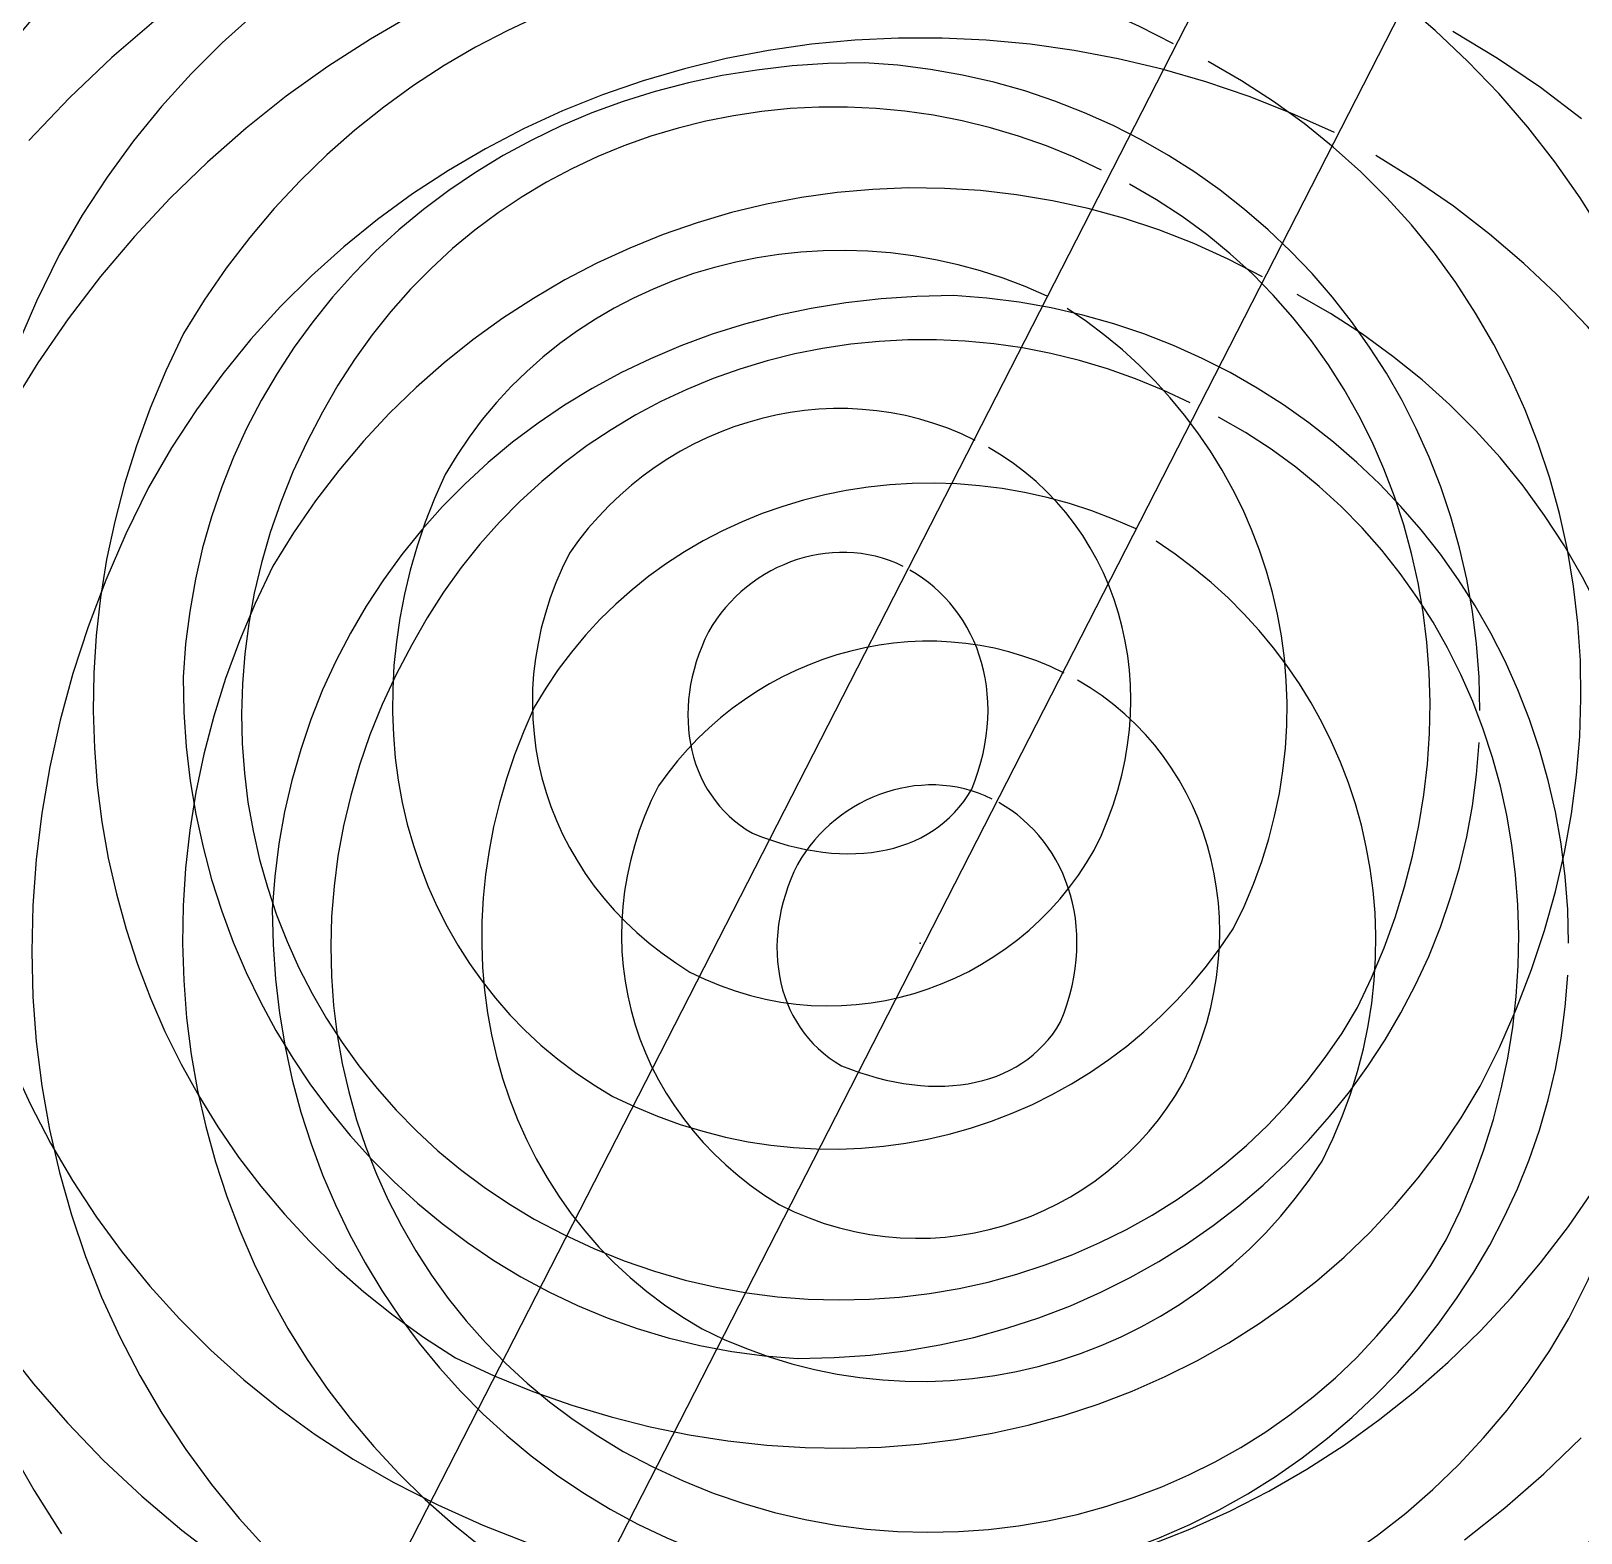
# Model space of a CAD drawing. Header units: metres. Extents: x 507606 to 508087, y 6966978 to 6967359.
# Drawn here: x 507834.0974 to 507834.1834, y 6967283.336 to 6967283.4194 of the extents above; entities that cross this region are included whole.
import ezdxf

# ---------------------------------------------------------------- set-up
doc = ezdxf.new("R2010")
doc.units = ezdxf.units.M
doc.layers.add('mga2020SGN_TRAF', color=252, linetype='Continuous')
doc.layers.add('SGN_TRAF', color=252, linetype='Continuous')

# ---------------------------------------------------------------- blocks, each defined once
blk = doc.blocks.new('BAC SG TSIGN')
for p, q in [((-6.6675, -13.0528), (6.7028, 13.088)), ((-0.9898, 1.8206), (-1.0759, 1.7709)), ((-1.496, 1.8091), (-1.5824, 1.7345)), ((-1.0759, 1.7709), (-1.1596, 1.7169)), ((-0.2124, 1.7605), (-0.2964, 1.7484)), ((-0.1277, 1.7686), (-0.2124, 1.7605)), ((-0.0423, 1.7727), (-0.1277, 1.7686)), ((0.0434, 1.7728), (-0.0423, 1.7727)), ((0.1295, 1.7688), (0.0434, 1.7728)), ((0.2158, 1.7608), (0.1295, 1.7688)), ((0.302, 1.7486), (0.2158, 1.7608)), ((1.131, 1.7329), (1.0434, 1.7858)), ((-1.5824, 1.7345), (-1.6654, 1.6556)), ((-0.3795, 1.7325), (-0.4615, 1.7126)), ((-0.2964, 1.7484), (-0.3795, 1.7325)), ((0.3882, 1.7323), (0.302, 1.7486)), ((0.474, 1.7118), (0.3882, 1.7323)), ((1.2151, 1.6758), (1.131, 1.7329)), ((-1.1596, 1.7169), (-1.2409, 1.6587)), ((-0.4615, 1.7126), (-0.5424, 1.6889)), ((0.5594, 1.6871), (0.474, 1.7118)), ((-0.5424, 1.6889), (-0.6219, 1.6614)), ((0.6442, 1.6582), (0.5594, 1.6871)), ((1.2956, 1.6147), (1.2151, 1.6758)), ((-1.6654, 1.6556), (-1.7449, 1.5723)), ((-1.2409, 1.6587), (-1.3196, 1.5963)), ((-0.6219, 1.6614), (-0.6999, 1.63)), ((0.7282, 1.625), (0.6442, 1.6582)), ((-0.6999, 1.63), (-0.7763, 1.5949)), ((0.8114, 1.5875), (0.7282, 1.625)), ((-1.3196, 1.5963), (-1.3955, 1.5297)), ((-0.7763, 1.5949), (-0.8509, 1.5561)), ((-0.8509, 1.5561), (-0.9235, 1.5136)), ((-1.3955, 1.5297), (-1.4684, 1.4591)), ((0.9701, 1.4946), (0.8924, 1.5427)), ((-0.9235, 1.5136), (-0.9941, 1.4674)), ((1.0444, 1.4433), (0.9701, 1.4946)), ((-1.4684, 1.4591), (-1.5382, 1.3844)), ((-0.9941, 1.4674), (-1.0624, 1.4176)), ((-0.232, 1.4605), (-0.3009, 1.4474)), ((-0.1625, 1.4702), (-0.232, 1.4605)), ((-0.0926, 1.4764), (-0.1625, 1.4702)), ((-0.0224, 1.4791), (-0.0926, 1.4764)), ((0.048, 1.4783), (-0.0224, 1.4791)), ((0.1185, 1.4739), (0.048, 1.4783)), ((0.189, 1.4659), (0.1185, 1.4739)), ((0.2592, 1.4542), (0.189, 1.4659)), ((-0.3691, 1.4309), (-0.4366, 1.411)), ((-0.3009, 1.4474), (-0.3691, 1.4309)), ((0.3292, 1.4388), (0.2592, 1.4542)), ((0.3987, 1.4197), (0.3292, 1.4388)), ((1.1152, 1.3888), (1.0444, 1.4433)), ((-1.0624, 1.4176), (-1.1283, 1.3642)), ((-0.4366, 1.411), (-0.5031, 1.3879)), ((0.4677, 1.3969), (0.3987, 1.4197)), ((0.5361, 1.3702), (0.4677, 1.3969)), ((-1.5382, 1.3844), (-1.6047, 1.3058)), ((-0.5031, 1.3879), (-0.5685, 1.3615)), ((0.6036, 1.3396), (0.5361, 1.3702)), ((1.1826, 1.3314), (1.1152, 1.3888)), ((-1.1283, 1.3642), (-1.1917, 1.3073)), ((-0.5685, 1.3615), (-0.6327, 1.3318)), ((0.6703, 1.3052), (0.6036, 1.3396)), ((-1.6047, 1.3058), (-1.6678, 1.2232)), ((-1.1917, 1.3073), (-1.2525, 1.2468)), ((-0.6327, 1.3318), (-0.6957, 1.299)), ((1.2465, 1.2711), (1.1826, 1.3314)), ((-0.6957, 1.299), (-0.7572, 1.263)), ((-1.2525, 1.2468), (-1.3104, 1.1828)), ((-0.7572, 1.263), (-0.8172, 1.2239)), ((-0.1455, 1.2542), (-0.2131, 1.2432)), ((-0.0764, 1.2621), (-0.1455, 1.2542)), ((-0.006, 1.2668), (-0.0764, 1.2621)), ((0.0657, 1.2683), (-0.006, 1.2668)), ((0.1305, 1.2635), (0.0657, 1.2683)), ((0.1944, 1.2554), (0.1305, 1.2635)), ((0.2571, 1.2443), (0.1944, 1.2554)), ((0.3188, 1.2302), (0.2571, 1.2443)), ((0.8037, 1.233), (0.7384, 1.2706)), ((1.3068, 1.2081), (1.2465, 1.2711)), ((-1.6678, 1.2232), (-1.7272, 1.1367)), ((-0.8172, 1.2239), (-0.8756, 1.1817)), ((-0.2793, 1.2293), (-0.344, 1.2123)), ((-0.2131, 1.2432), (-0.2793, 1.2293)), ((0.3792, 1.2132), (0.3188, 1.2302)), ((0.8663, 1.1925), (0.8037, 1.233)), ((-0.407, 1.1926), (-0.4684, 1.1701)), ((-0.344, 1.2123), (-0.407, 1.1926)), ((0.4383, 1.1934), (0.3792, 1.2132)), ((0.4961, 1.1707), (0.4383, 1.1934)), ((0.9261, 1.1493), (0.8663, 1.1925)), ((1.3636, 1.1425), (1.3068, 1.2081)), ((-1.3104, 1.1828), (-1.3653, 1.1153)), ((-0.8756, 1.1817), (-0.9321, 1.1365)), ((-0.4684, 1.1701), (-0.528, 1.1448)), ((-0.2454, 1.154), (-0.2995, 1.1405)), ((-0.1908, 1.1648), (-0.2454, 1.154)), ((-0.1356, 1.173), (-0.1908, 1.1648)), ((-0.08, 1.1786), (-0.1356, 1.173)), ((-0.0241, 1.1814), (-0.08, 1.1786)), ((0.032, 1.1816), (-0.0241, 1.1814)), ((0.0882, 1.179), (0.032, 1.1816)), ((0.1444, 1.1737), (0.0882, 1.179)), ((0.2005, 1.1657), (0.1444, 1.1737)), ((0.2564, 1.1548), (0.2005, 1.1657)), ((0.312, 1.1412), (0.2564, 1.1548)), ((0.5524, 1.1454), (0.4961, 1.1707)), ((-1.7272, 1.1367), (-1.7828, 1.0465)), ((-0.9321, 1.1365), (-0.9867, 1.0883)), ((-0.528, 1.1448), (-0.5858, 1.117)), ((-0.3528, 1.1244), (-0.4053, 1.1058)), ((-0.2995, 1.1405), (-0.3528, 1.1244)), ((0.3672, 1.1247), (0.312, 1.1412)), ((0.4218, 1.1055), (0.3672, 1.1247)), ((0.6072, 1.1175), (0.5524, 1.1454)), ((0.983, 1.1034), (0.9261, 1.1493)), ((1.4167, 1.0744), (1.3636, 1.1425)), ((-1.3653, 1.1153), (-1.4171, 1.0444)), ((-0.5858, 1.117), (-0.6418, 1.0866)), ((-0.4053, 1.1058), (-0.4568, 1.0846)), ((0.4759, 1.0833), (0.4218, 1.1055)), ((0.6604, 1.0871), (0.6072, 1.1175)), ((1.037, 1.055), (0.983, 1.1034)), ((-0.9867, 1.0883), (-1.0393, 1.0372)), ((-0.6418, 1.0866), (-0.6959, 1.0538)), ((-0.4568, 1.0846), (-0.5073, 1.0608)), ((0.5292, 1.0583), (0.4759, 1.0833)), ((0.7119, 1.0542), (0.6604, 1.0871)), ((1.4661, 1.0041), (1.4167, 1.0744)), ((-1.4171, 1.0444), (-1.4656, 0.9701)), ((-1.0393, 1.0372), (-1.0898, 0.9831)), ((-0.6959, 1.0538), (-0.7479, 1.0185)), ((-0.5567, 1.0345), (-0.6049, 1.0057)), ((-0.5073, 1.0608), (-0.5567, 1.0345)), ((0.7616, 1.0189), (0.7119, 1.0542)), ((1.088, 1.0041), (1.037, 1.055)), ((-0.7479, 1.0185), (-0.7979, 0.981)), ((-0.6049, 1.0057), (-0.6517, 0.9745)), ((0.637, 1.0002), (0.5842, 1.0305)), ((0.8096, 0.9813), (0.7616, 1.0189)), ((1.1361, 0.9509), (1.088, 1.0041)), ((1.5118, 0.9316), (1.4661, 1.0041)), ((-1.0898, 0.9831), (-1.1379, 0.9261)), ((-0.7979, 0.981), (-0.8457, 0.9413)), ((-0.6517, 0.9745), (-0.697, 0.9407)), ((0.6875, 0.9673), (0.637, 1.0002)), ((0.8556, 0.9415), (0.8096, 0.9813)), ((-1.4656, 0.9701), (-1.5107, 0.8924)), ((-0.8457, 0.9413), (-0.8914, 0.8993)), ((-0.697, 0.9407), (-0.7408, 0.9045)), ((0.7356, 0.9321), (0.6875, 0.9673)), ((0.8996, 0.8995), (0.8556, 0.9415)), ((1.181, 0.8954), (1.1361, 0.9509)), ((-1.1379, 0.9261), (-1.1837, 0.8663)), ((0.7814, 0.8946), (0.7356, 0.9321)), ((-1.5107, 0.8924), (-1.5551, 0.8018)), ((-0.8914, 0.8993), (-0.9348, 0.8554)), ((-0.7408, 0.9045), (-0.783, 0.8659)), ((-0.1445, 0.8867), (-0.1866, 0.8782)), ((-0.1019, 0.8932), (-0.1445, 0.8867)), ((-0.0589, 0.8978), (-0.1019, 0.8932)), ((-0.0154, 0.9004), (-0.0589, 0.8978)), ((0.0283, 0.901), (-0.0154, 0.9004)), ((0.0722, 0.8995), (0.0283, 0.901)), ((0.1163, 0.896), (0.0722, 0.8995)), ((0.1605, 0.8904), (0.1163, 0.896)), ((0.2047, 0.8827), (0.1605, 0.8904)), ((0.2488, 0.8728), (0.2047, 0.8827)), ((0.8247, 0.855), (0.7814, 0.8946)), ((0.9415, 0.8555), (0.8996, 0.8995)), ((1.2229, 0.8379), (1.181, 0.8954)), ((-1.1837, 0.8663), (-1.2269, 0.8037)), ((-0.9348, 0.8554), (-0.9758, 0.8094)), ((-0.783, 0.8659), (-0.8234, 0.8249)), ((-0.269, 0.8555), (-0.3091, 0.8413)), ((-0.2281, 0.8677), (-0.269, 0.8555)), ((-0.1866, 0.8782), (-0.2281, 0.8677)), ((0.2928, 0.8608), (0.2488, 0.8728)), ((0.3366, 0.8465), (0.2928, 0.8608)), ((0.8656, 0.8134), (0.8247, 0.855)), ((0.9813, 0.8095), (0.9415, 0.8555)), ((-0.8234, 0.8249), (-0.8619, 0.7814)), ((-0.3485, 0.8253), (-0.387, 0.8075)), ((-0.3091, 0.8413), (-0.3485, 0.8253)), ((0.3801, 0.8301), (0.3366, 0.8465)), ((0.4233, 0.8114), (0.3801, 0.8301)), ((1.2617, 0.7784), (1.2229, 0.8379)), ((-1.5551, 0.8018), (-1.5946, 0.7109)), ((-1.2269, 0.8037), (-1.2675, 0.7383)), ((-0.9758, 0.8094), (-1.0145, 0.7615)), ((-0.387, 0.8075), (-0.4245, 0.7879)), ((0.9041, 0.7698), (0.8656, 0.8134)), ((1.0189, 0.7616), (0.9813, 0.8095)), ((-1.0145, 0.7615), (-1.0507, 0.7118)), ((-0.8619, 0.7814), (-0.8985, 0.7356)), ((-0.461, 0.7666), (-0.4965, 0.7435)), ((-0.4245, 0.7879), (-0.461, 0.7666)), ((0.4998, 0.7618), (0.4623, 0.7874)), ((0.5357, 0.7347), (0.4998, 0.7618)), ((0.9401, 0.7243), (0.9041, 0.7698)), ((1.0542, 0.7119), (1.0189, 0.7616)), ((1.2973, 0.717), (1.2617, 0.7784)), ((-1.2675, 0.7383), (-1.3021, 0.6655)), ((-0.8985, 0.7356), (-0.933, 0.6875)), ((-0.4965, 0.7435), (-0.5308, 0.7187)), ((0.5702, 0.7062), (0.5357, 0.7347)), ((-1.5946, 0.7109), (-1.6291, 0.6196)), ((-1.0507, 0.7118), (-1.0844, 0.6603)), ((-0.5308, 0.7187), (-0.5639, 0.6923)), ((0.6031, 0.6763), (0.5702, 0.7062)), ((0.9736, 0.6771), (0.9401, 0.7243)), ((1.0871, 0.6604), (1.0542, 0.7119)), ((1.3296, 0.6539), (1.2973, 0.717)), ((-0.933, 0.6875), (-0.9653, 0.637)), ((-0.5639, 0.6923), (-0.5957, 0.6642)), ((0.6343, 0.645), (0.6031, 0.6763)), ((1.0046, 0.6284), (0.9736, 0.6771)), ((-1.3021, 0.6655), (-1.3329, 0.5921)), ((-1.0844, 0.6603), (-1.1155, 0.6071)), ((-0.5957, 0.6642), (-0.6261, 0.6345)), ((0.664, 0.6124), (0.6343, 0.645)), ((1.1176, 0.6072), (1.0871, 0.6604)), ((1.3587, 0.589), (1.3296, 0.6539)), ((-1.6291, 0.6196), (-1.6589, 0.5282)), ((-1.1155, 0.6071), (-1.144, 0.5523)), ((-0.9653, 0.637), (-0.9954, 0.5842)), ((-0.6261, 0.6345), (-0.6551, 0.6031)), ((0.692, 0.5787), (0.664, 0.6124)), ((1.0331, 0.5781), (1.0046, 0.6284)), ((1.1455, 0.5524), (1.1176, 0.6072)), ((-1.3329, 0.5921), (-1.3598, 0.5184)), ((-0.9954, 0.5842), (-1.026, 0.5259)), ((-0.6551, 0.6031), (-0.6826, 0.5702)), ((-0.108, 0.5784), (-0.1357, 0.5721)), ((-0.0801, 0.5836), (-0.108, 0.5784)), ((-0.052, 0.5874), (-0.0801, 0.5836)), ((-0.0238, 0.59), (-0.052, 0.5874)), ((0.0045, 0.5912), (-0.0238, 0.59)), ((0.0328, 0.5912), (0.0045, 0.5912)), ((0.0612, 0.5898), (0.0328, 0.5912)), ((0.0895, 0.587), (0.0612, 0.5898)), ((0.1177, 0.5829), (0.0895, 0.587)), ((0.1457, 0.5775), (0.1177, 0.5829)), ((0.1736, 0.5706), (0.1457, 0.5775)), ((0.7182, 0.5438), (0.692, 0.5787)), ((1.059, 0.5264), (1.0331, 0.5781)), ((1.3844, 0.5227), (1.3587, 0.589)), ((-1.144, 0.5523), (-1.1698, 0.496)), ((-0.6826, 0.5702), (-0.7085, 0.5357)), ((-0.1903, 0.5555), (-0.2171, 0.5454)), ((-0.1632, 0.5644), (-0.1903, 0.5555)), ((-0.1357, 0.5721), (-0.1632, 0.5644)), ((0.2012, 0.5624), (0.1736, 0.5706)), ((0.2285, 0.5527), (0.2012, 0.5624)), ((0.2556, 0.5416), (0.2285, 0.5527)), ((1.1708, 0.4961), (1.1455, 0.5524)), ((-1.6589, 0.5282), (-1.6839, 0.4368)), ((-1.3598, 0.5184), (-1.3829, 0.4443)), ((-1.026, 0.5259), (-1.0532, 0.4672)), ((-0.7085, 0.5357), (-0.7328, 0.4997)), ((-0.2693, 0.5216), (-0.2948, 0.5078)), ((-0.2434, 0.5341), (-0.2693, 0.5216)), ((-0.2171, 0.5454), (-0.2434, 0.5341)), ((0.2822, 0.5291), (0.2556, 0.5416)), ((0.7428, 0.5078), (0.7182, 0.5438)), ((1.0823, 0.4734), (1.059, 0.5264)), ((1.4068, 0.4548), (1.3844, 0.5227)), ((-1.1698, 0.496), (-1.1927, 0.4383)), ((-0.7328, 0.4997), (-0.7553, 0.4623)), ((-0.3197, 0.4929), (-0.344, 0.4769)), ((-0.2948, 0.5078), (-0.3197, 0.4929)), ((0.3331, 0.5003), (0.3082, 0.5153)), ((0.3569, 0.4841), (0.3331, 0.5003)), ((0.7657, 0.4708), (0.7428, 0.5078)), ((1.1934, 0.4383), (1.1708, 0.4961)), ((-1.0532, 0.4672), (-1.0771, 0.4081)), ((-0.7553, 0.4623), (-0.7759, 0.4155)), ((-0.3677, 0.4597), (-0.3907, 0.4413)), ((-0.344, 0.4769), (-0.3677, 0.4597)), ((0.3796, 0.4668), (0.3569, 0.4841)), ((0.4013, 0.4485), (0.3796, 0.4668)), ((0.7867, 0.4329), (0.7657, 0.4708)), ((1.103, 0.4192), (1.0823, 0.4734)), ((-1.6839, 0.4368), (-1.7042, 0.3455)), ((-1.3829, 0.4443), (-1.4022, 0.37)), ((-1.1927, 0.4383), (-1.2128, 0.3792)), ((-0.3907, 0.4413), (-0.413, 0.4219)), ((0.4218, 0.4291), (0.4013, 0.4485)), ((0.4412, 0.4088), (0.4218, 0.4291)), ((0.8059, 0.3941), (0.7867, 0.4329)), ((1.2133, 0.3792), (1.1934, 0.4383)), ((1.4258, 0.3857), (1.4068, 0.4548)), ((-1.0771, 0.4081), (-1.0976, 0.3489)), ((-0.7759, 0.4155), (-0.7942, 0.3687)), ((-0.4345, 0.4013), (-0.4552, 0.3796)), ((-0.413, 0.4219), (-0.4345, 0.4013)), ((0.4595, 0.3876), (0.4412, 0.4088)), ((1.121, 0.3639), (1.103, 0.4192)), ((-1.4022, 0.37), (-1.4179, 0.2957)), ((-1.2128, 0.3792), (-1.23, 0.3187)), ((-0.7942, 0.3687), (-0.8101, 0.3218)), ((-0.4552, 0.3796), (-0.4751, 0.3569)), ((0.4766, 0.3655), (0.4595, 0.3876)), ((0.4926, 0.3426), (0.4766, 0.3655)), ((0.8233, 0.3544), (0.8059, 0.3941)), ((1.2303, 0.3187), (1.2133, 0.3792)), ((1.4413, 0.3153), (1.4258, 0.3857)), ((-1.7042, 0.3455), (-1.7199, 0.2544)), ((-1.0976, 0.3489), (-1.1149, 0.2895)), ((-0.4751, 0.3569), (-0.4941, 0.333)), ((0.5073, 0.319), (0.4926, 0.3426)), ((0.8389, 0.314), (0.8233, 0.3544)), ((1.1364, 0.3076), (1.121, 0.3639)), ((-1.23, 0.3187), (-1.2442, 0.2571)), ((-0.8101, 0.3218), (-0.8237, 0.2749)), ((-0.5121, 0.3081), (-0.5262, 0.2791)), ((-0.4941, 0.333), (-0.5121, 0.3081)), ((-0.0251, 0.3058), (-0.0389, 0.303)), ((-0.0112, 0.3078), (-0.0251, 0.3058)), ((0.0028, 0.3091), (-0.0112, 0.3078)), ((0.0168, 0.3098), (0.0028, 0.3091)), ((0.0309, 0.3098), (0.0168, 0.3098)), ((0.0449, 0.309), (0.0309, 0.3098)), ((0.0589, 0.3075), (0.0449, 0.309)), ((0.0729, 0.3052), (0.0589, 0.3075)), ((0.0868, 0.3022), (0.0729, 0.3052)), ((0.5209, 0.2946), (0.5073, 0.319)), ((0.8525, 0.2729), (0.8389, 0.314)), ((1.1491, 0.2505), (1.1364, 0.3076)), ((1.2444, 0.2571), (1.2303, 0.3187)), ((1.4533, 0.2439), (1.4413, 0.3153)), ((-1.4179, 0.2957), (-1.4298, 0.2214)), ((-1.1149, 0.2895), (-1.1289, 0.23)), ((-0.8237, 0.2749), (-0.835, 0.228)), ((-0.5262, 0.2791), (-0.5387, 0.2499)), ((-0.118, 0.2734), (-0.1304, 0.2663)), ((-0.1054, 0.2799), (-0.118, 0.2734)), ((-0.0925, 0.2857), (-0.1054, 0.2799)), ((-0.0794, 0.291), (-0.0925, 0.2857)), ((-0.066, 0.2957), (-0.0794, 0.291)), ((-0.0525, 0.2997), (-0.066, 0.2957)), ((-0.0389, 0.303), (-0.0525, 0.2997)), ((0.1006, 0.2984), (0.0868, 0.3022)), ((0.1143, 0.2938), (0.1006, 0.2984)), ((0.1278, 0.2884), (0.1143, 0.2938)), ((0.1411, 0.2822), (0.1278, 0.2884)), ((0.1667, 0.2677), (0.1541, 0.2753)), ((0.5332, 0.2695), (0.5209, 0.2946)), ((-1.7199, 0.2544), (-1.7309, 0.1637)), ((-1.2442, 0.2571), (-1.2554, 0.1943)), ((-0.5387, 0.2499), (-0.5497, 0.2205)), ((-0.1541, 0.2505), (-0.1654, 0.2418)), ((-0.1424, 0.2587), (-0.1541, 0.2505)), ((-0.1304, 0.2663), (-0.1424, 0.2587)), ((0.1789, 0.2596), (0.1667, 0.2677)), ((0.1906, 0.251), (0.1789, 0.2596)), ((0.2018, 0.2417), (0.1906, 0.251)), ((0.5443, 0.2438), (0.5332, 0.2695)), ((0.5541, 0.2176), (0.5443, 0.2438)), ((0.8642, 0.2312), (0.8525, 0.2729)), ((1.159, 0.1926), (1.1491, 0.2505)), ((1.2555, 0.1943), (1.2444, 0.2571)), ((1.4618, 0.1714), (1.4533, 0.2439)), ((-1.4298, 0.2214), (-1.4382, 0.1472)), ((-1.1289, 0.23), (-1.1398, 0.1706)), ((-0.835, 0.228), (-0.844, 0.1813)), ((-0.5497, 0.2205), (-0.5592, 0.1909)), ((-0.197, 0.2125), (-0.2067, 0.2018)), ((-0.1869, 0.2228), (-0.197, 0.2125)), ((-0.1764, 0.2326), (-0.1869, 0.2228)), ((-0.1654, 0.2418), (-0.1764, 0.2326)), ((0.2125, 0.232), (0.2018, 0.2417)), ((0.2228, 0.2217), (0.2125, 0.232)), ((0.2325, 0.2109), (0.2228, 0.2217)), ((0.5627, 0.1907), (0.5541, 0.2176)), ((0.8739, 0.1889), (0.8642, 0.2312)), ((-1.2554, 0.1943), (-1.2635, 0.1305)), ((-0.5592, 0.1909), (-0.5671, 0.1613)), ((-0.2158, 0.1905), (-0.2244, 0.1788)), ((-0.2067, 0.2018), (-0.2158, 0.1905)), ((0.2417, 0.1996), (0.2325, 0.2109)), ((0.2504, 0.1879), (0.2417, 0.1996)), ((0.2585, 0.1757), (0.2504, 0.1879)), ((0.57, 0.1634), (0.5627, 0.1907)), ((0.8817, 0.1461), (0.8739, 0.1889)), ((1.1663, 0.134), (1.159, 0.1926)), ((1.2635, 0.1305), (1.2555, 0.1943)), ((-1.7309, 0.1637), (-1.7375, 0.0735)), ((-1.1398, 0.1706), (-1.1475, 0.1114)), ((-0.844, 0.1813), (-0.8509, 0.1348)), ((-0.5671, 0.1613), (-0.5736, 0.1315)), ((-0.24, 0.1541), (-0.247, 0.1396)), ((-0.2325, 0.1667), (-0.24, 0.1541)), ((-0.2244, 0.1788), (-0.2325, 0.1667)), ((0.266, 0.1631), (0.2585, 0.1757)), ((0.273, 0.15), (0.266, 0.1631)), ((0.576, 0.1357), (0.57, 0.1634)), ((1.4667, 0.0981), (1.4618, 0.1714)), ((-1.4382, 0.1472), (-1.4429, 0.0732)), ((-1.2635, 0.1305), (-1.2684, 0.0657)), ((-0.8509, 0.1348), (-0.8555, 0.0886)), ((-0.5736, 0.1315), (-0.5786, 0.1018)), ((-0.2532, 0.125), (-0.2588, 0.1103)), ((-0.247, 0.1396), (-0.2532, 0.125)), ((0.2793, 0.1366), (0.273, 0.15)), ((0.2851, 0.1228), (0.2793, 0.1366)), ((0.2902, 0.1086), (0.2851, 0.1228)), ((0.5807, 0.1075), (0.576, 0.1357)), ((0.8874, 0.1028), (0.8817, 0.1461)), ((1.1707, 0.0749), (1.1663, 0.134)), ((1.2684, 0.0657), (1.2635, 0.1305)), ((-1.1475, 0.1114), (-1.1522, 0.0524)), ((-0.5786, 0.1018), (-0.5821, 0.0721)), ((-0.2638, 0.0955), (-0.2681, 0.0807)), ((-0.2588, 0.1103), (-0.2638, 0.0955)), ((0.2947, 0.0941), (0.2902, 0.1086)), ((0.2985, 0.0792), (0.2947, 0.0941)), ((0.5841, 0.079), (0.5807, 0.1075)), ((0.8911, 0.0592), (0.8874, 0.1028)), ((1.4679, 0.024), (1.4667, 0.0981)), ((-1.7375, 0.0735), (-1.7396, -0.0161)), ((-1.4429, 0.0732), (-1.4441, -0.0003)), ((-1.2684, 0.0657), (-1.2669, -0.0029)), ((-0.8555, 0.0886), (-0.858, 0.0427)), ((-0.5821, 0.0721), (-0.5841, 0.0424)), ((-0.2718, 0.0659), (-0.2748, 0.0511)), ((-0.2681, 0.0807), (-0.2718, 0.0659)), ((0.3016, 0.064), (0.2985, 0.0792)), ((0.3041, 0.0486), (0.3016, 0.064)), ((0.5861, 0.0503), (0.5841, 0.079)), ((1.1724, 0.0154), (1.1707, 0.0749)), ((1.27, 0), (1.2684, 0.0657)), ((-1.1522, 0.0524), (-1.1539, -0.0062)), ((-0.858, 0.0427), (-0.8584, -0.0028)), ((-0.5841, 0.0424), (-0.5846, 0.0129)), ((-0.2771, 0.0363), (-0.2788, 0.0216)), ((-0.2748, 0.0511), (-0.2771, 0.0363)), ((0.3059, 0.0328), (0.3041, 0.0486)), ((0.3069, 0.0168), (0.3059, 0.0328)), ((0.5868, 0.0212), (0.5861, 0.0503)), ((0.8927, 0.0153), (0.8911, 0.0592)), ((-0.5846, 0.0129), (-0.5838, -0.0165)), ((-0.2798, 0.007), (-0.2802, -0.0075)), ((-0.2788, 0.0216), (-0.2798, 0.007)), ((0.3073, 0.0005), (0.3069, 0.0168)), ((0.3069, -0.016), (0.3073, 0.0005)), ((0.5861, -0.0081), (0.5868, 0.0212)), ((0.8921, -0.0289), (0.8927, 0.0153)), ((1.1713, -0.0445), (1.1724, 0.0154)), ((1.4655, -0.0508), (1.4679, 0.024)), ((-1.7396, -0.0161), (-1.7373, -0.1048)), ((-1.4441, -0.0003), (-1.4419, -0.0734)), ((-1.2669, -0.0029), (-1.2621, -0.0706)), ((-1.1539, -0.0062), (-1.1526, -0.0645)), ((-0.8584, -0.0028), (-0.8567, -0.0479)), ((-0.5838, -0.0165), (-0.5814, -0.0457)), ((-0.2802, -0.0075), (-0.28, -0.0219)), ((-0.28, -0.0219), (-0.2791, -0.0362)), ((0.3057, -0.0327), (0.3069, -0.016)), ((0.584, -0.0375), (0.5861, -0.0081)), ((0.8895, -0.0732), (0.8921, -0.0289)), ((-0.8567, -0.0479), (-0.8529, -0.0924)), ((-0.5814, -0.0457), (-0.5777, -0.0747)), ((-0.2791, -0.0362), (-0.2775, -0.0503)), ((-0.2775, -0.0503), (-0.2754, -0.0641)), ((0.3011, -0.0666), (0.3038, -0.0496)), ((0.3038, -0.0496), (0.3057, -0.0327)), ((0.5805, -0.067), (0.584, -0.0375)), ((1.1673, -0.1046), (1.1713, -0.0445)), ((1.4594, -0.1261), (1.4655, -0.0508)), ((-1.4419, -0.0734), (-1.4362, -0.146)), ((-1.2621, -0.0706), (-1.2542, -0.1373)), ((-1.1526, -0.0645), (-1.1484, -0.1222)), ((-0.5777, -0.0747), (-0.5725, -0.1034)), ((-0.2754, -0.0641), (-0.2725, -0.0778)), ((-0.2725, -0.0778), (-0.2691, -0.0912)), ((0.2933, -0.1012), (0.2976, -0.0839)), ((0.2976, -0.0839), (0.3011, -0.0666)), ((0.5755, -0.0966), (0.5805, -0.067)), ((0.8846, -0.1177), (0.8895, -0.0732)), ((1.2635, -0.1248), (1.2684, -0.0626)), ((-1.7373, -0.1048), (-1.7306, -0.1927)), ((-0.8529, -0.0924), (-0.8471, -0.1364)), ((-0.5725, -0.1034), (-0.5659, -0.1319)), ((-0.2691, -0.0912), (-0.265, -0.1043)), ((-0.265, -0.1043), (-0.2602, -0.1172)), ((-0.2602, -0.1172), (-0.2548, -0.1297)), ((0.2821, -0.1364), (0.2881, -0.1187)), ((0.2881, -0.1187), (0.2933, -0.1012)), ((0.5692, -0.1262), (0.5755, -0.0966)), ((0.8776, -0.1623), (0.8846, -0.1177)), ((1.1605, -0.1649), (1.1673, -0.1046)), ((-1.4362, -0.146), (-1.4271, -0.2178)), ((-1.2542, -0.1373), (-1.2433, -0.203)), ((-1.1484, -0.1222), (-1.1413, -0.1793)), ((-0.8471, -0.1364), (-0.8392, -0.1797)), ((-0.5659, -0.1319), (-0.5579, -0.16)), ((-0.2548, -0.1297), (-0.2488, -0.1419)), ((-0.2488, -0.1419), (-0.2422, -0.1537)), ((0.2753, -0.1541), (0.2821, -0.1364)), ((0.5614, -0.1558), (0.5692, -0.1262)), ((1.2554, -0.1863), (1.2635, -0.1248)), ((1.4494, -0.2019), (1.4594, -0.1261)), ((-1.1413, -0.1793), (-1.1314, -0.2357)), ((-0.8392, -0.1797), (-0.8294, -0.2223)), ((-0.5579, -0.16), (-0.5485, -0.1876)), ((-0.2422, -0.1537), (-0.2349, -0.1652)), ((-0.2349, -0.1652), (-0.227, -0.1762)), ((-0.227, -0.1762), (-0.2185, -0.1868)), ((0.251, -0.1891), (0.2597, -0.178)), ((0.2597, -0.178), (0.2678, -0.1664)), ((0.2678, -0.1664), (0.2753, -0.1541)), ((0.5521, -0.1854), (0.5614, -0.1558)), ((0.8683, -0.2068), (0.8776, -0.1623)), ((1.1508, -0.2252), (1.1605, -0.1649)), ((-1.7306, -0.1927), (-1.7197, -0.2795)), ((-1.2433, -0.203), (-1.2293, -0.2676)), ((-0.5485, -0.1876), (-0.5377, -0.2149)), ((-0.2185, -0.1868), (-0.2093, -0.197)), ((-0.2093, -0.197), (-0.1995, -0.2066)), ((-0.1995, -0.2066), (-0.1891, -0.2158)), ((0.2217, -0.2185), (0.232, -0.2093)), ((0.232, -0.2093), (0.2418, -0.1995)), ((0.2418, -0.1995), (0.251, -0.1891)), ((0.5413, -0.2148), (0.5521, -0.1854)), ((0.8568, -0.2512), (0.8683, -0.2068)), ((1.2442, -0.247), (1.2554, -0.1863)), ((1.4357, -0.278), (1.4494, -0.2019)), ((-1.4271, -0.2178), (-1.4147, -0.2889)), ((-1.1314, -0.2357), (-1.1188, -0.2912)), ((-0.8294, -0.2223), (-0.8176, -0.2642)), ((-0.5377, -0.2149), (-0.5256, -0.2417)), ((-0.5256, -0.2417), (-0.5121, -0.268)), ((-0.1891, -0.2158), (-0.178, -0.2244)), ((-0.178, -0.2244), (-0.1663, -0.2325)), ((-0.1663, -0.2325), (-0.154, -0.2401)), ((-0.154, -0.2401), (-0.1363, -0.247)), ((0.1757, -0.2489), (0.1879, -0.2422)), ((0.1879, -0.2422), (0.1996, -0.2349)), ((0.1996, -0.2349), (0.2109, -0.227)), ((0.2109, -0.227), (0.2217, -0.2185)), ((0.5291, -0.244), (0.5413, -0.2148)), ((1.1382, -0.2853), (1.1508, -0.2252)), ((-1.2293, -0.2676), (-1.2124, -0.3309)), ((-0.8176, -0.2642), (-0.8039, -0.3052)), ((-0.5121, -0.268), (-0.4972, -0.2937)), ((-0.1363, -0.247), (-0.1187, -0.2533)), ((-0.1187, -0.2533), (-0.1012, -0.2589)), ((-0.1012, -0.2589), (-0.0838, -0.2638)), ((-0.0838, -0.2638), (-0.0666, -0.2681)), ((-0.0666, -0.2681), (-0.0495, -0.2718)), ((-0.0495, -0.2718), (-0.0326, -0.2748)), ((0.0941, -0.2754), (0.1086, -0.2726)), ((0.1086, -0.2726), (0.1228, -0.2691)), ((0.1228, -0.2691), (0.1366, -0.265)), ((0.1366, -0.265), (0.1501, -0.2603)), ((0.1501, -0.2603), (0.1631, -0.2549)), ((0.1631, -0.2549), (0.1757, -0.2489)), ((0.5003, -0.2982), (0.5153, -0.273)), ((0.5153, -0.273), (0.5291, -0.244)), ((0.843, -0.2956), (0.8568, -0.2512)), ((1.23, -0.307), (1.2442, -0.247)), ((-1.7197, -0.2795), (-1.7045, -0.3651)), ((-1.4147, -0.2889), (-1.3989, -0.359)), ((-1.1188, -0.2912), (-1.1034, -0.3459)), ((-0.4972, -0.2937), (-0.481, -0.3189)), ((-0.0326, -0.2748), (-0.0159, -0.2771)), ((-0.0159, -0.2771), (0.0006, -0.2788)), ((0.0006, -0.2788), (0.0168, -0.2799)), ((0.0168, -0.2799), (0.0328, -0.2803)), ((0.0328, -0.2803), (0.0486, -0.28)), ((0.0486, -0.28), (0.0641, -0.2791)), ((0.0641, -0.2791), (0.0792, -0.2776)), ((0.0792, -0.2776), (0.0941, -0.2754)), ((0.4841, -0.3225), (0.5003, -0.2982)), ((0.8268, -0.3397), (0.843, -0.2956)), ((1.1226, -0.3453), (1.1382, -0.2853)), ((1.4181, -0.3543), (1.4357, -0.278)), ((-1.2124, -0.3309), (-1.1926, -0.3929)), ((-0.8039, -0.3052), (-0.7883, -0.3453)), ((-0.481, -0.3189), (-0.4634, -0.3434)), ((0.4668, -0.3459), (0.4841, -0.3225)), ((1.2128, -0.3661), (1.23, -0.307)), ((-1.3989, -0.359), (-1.3799, -0.4281)), ((-1.1034, -0.3459), (-1.0853, -0.3996)), ((-0.7883, -0.3453), (-0.7709, -0.3844)), ((-0.4634, -0.3434), (-0.4446, -0.3673)), ((0.4485, -0.3683), (0.4668, -0.3459)), ((0.8083, -0.3835), (0.8268, -0.3397)), ((1.1041, -0.405), (1.1226, -0.3453)), ((1.3966, -0.4307), (1.4181, -0.3543)), ((-1.7045, -0.3651), (-1.6851, -0.4494)), ((-1.1926, -0.3929), (-1.1701, -0.4535)), ((-0.7709, -0.3844), (-0.7516, -0.4225)), ((-0.4446, -0.3673), (-0.4244, -0.3904)), ((-0.4244, -0.3904), (-0.4029, -0.4128)), ((0.4088, -0.4103), (0.4291, -0.3898)), ((0.4291, -0.3898), (0.4485, -0.3683)), ((0.7874, -0.427), (0.8083, -0.3835)), ((1.1927, -0.4242), (1.2128, -0.3661)), ((-1.0853, -0.3996), (-1.0647, -0.4522)), ((-0.7516, -0.4225), (-0.7305, -0.4595)), ((-0.4029, -0.4128), (-0.3801, -0.4344)), ((0.3876, -0.4297), (0.4088, -0.4103)), ((1.0826, -0.4643), (1.1041, -0.405)), ((1.1698, -0.4812), (1.1927, -0.4242)), ((-1.6851, -0.4494), (-1.6617, -0.5323)), ((-1.3799, -0.4281), (-1.3577, -0.4961)), ((-1.1701, -0.4535), (-1.1449, -0.5127)), ((-1.0647, -0.4522), (-1.0415, -0.5037)), ((-0.3801, -0.4344), (-0.356, -0.4552)), ((0.3426, -0.4654), (0.3655, -0.4481)), ((0.3655, -0.4481), (0.3876, -0.4297)), ((0.7619, -0.4645), (0.7874, -0.427)), ((1.3712, -0.5071), (1.3966, -0.4307)), ((-0.7305, -0.4595), (-0.7076, -0.4953)), ((-0.356, -0.4552), (-0.3306, -0.4751)), ((-0.3306, -0.4751), (-0.304, -0.4941)), ((0.2945, -0.4966), (0.3189, -0.4816)), ((0.3189, -0.4816), (0.3426, -0.4654)), ((0.7348, -0.5005), (0.7619, -0.4645)), ((1.0581, -0.523), (1.0826, -0.4643)), ((1.144, -0.537), (1.1698, -0.4812)), ((-1.3577, -0.4961), (-1.3323, -0.5628)), ((-1.1449, -0.5127), (-1.117, -0.5702)), ((-1.0415, -0.5037), (-1.0157, -0.5539)), ((-0.7076, -0.4953), (-0.683, -0.53)), ((-0.304, -0.4941), (-0.2761, -0.5122)), ((-0.2761, -0.5122), (-0.2468, -0.5261)), ((0.2436, -0.5231), (0.2694, -0.5105)), ((0.2694, -0.5105), (0.2945, -0.4966)), ((0.7062, -0.5349), (0.7348, -0.5005)), ((1.3417, -0.5834), (1.3712, -0.5071)), ((-1.6617, -0.5323), (-1.6342, -0.6136)), ((-0.683, -0.53), (-0.6567, -0.5633)), ((-0.2468, -0.5261), (-0.2173, -0.5383)), ((-0.2173, -0.5383), (-0.1876, -0.5489)), ((0.163, -0.5536), (0.1904, -0.5447)), ((0.1904, -0.5447), (0.2173, -0.5345)), ((0.2173, -0.5345), (0.2436, -0.5231)), ((0.6763, -0.5678), (0.7062, -0.5349)), ((1.0305, -0.5812), (1.0581, -0.523)), ((1.1155, -0.5915), (1.144, -0.537)), ((-1.3323, -0.5628), (-1.3038, -0.6282)), ((-1.117, -0.5702), (-1.0866, -0.6262)), ((-1.0157, -0.5539), (-0.9875, -0.6027)), ((-0.6567, -0.5633), (-0.6287, -0.5953)), ((-0.1876, -0.5489), (-0.1579, -0.5577)), ((-0.1579, -0.5577), (-0.1281, -0.565)), ((-0.1281, -0.565), (-0.0982, -0.5706)), ((-0.0982, -0.5706), (-0.0685, -0.5746)), ((-0.0685, -0.5746), (-0.0388, -0.5771)), ((0.0202, -0.5776), (0.0494, -0.5756)), ((0.0494, -0.5756), (0.0783, -0.5722)), ((0.0783, -0.5722), (0.1069, -0.5673)), ((0.1069, -0.5673), (0.1352, -0.5611)), ((0.1352, -0.5611), (0.163, -0.5536)), ((0.645, -0.5991), (0.6763, -0.5678)), ((-0.9875, -0.6027), (-0.9569, -0.65)), ((-0.6287, -0.5953), (-0.5991, -0.6259)), ((-0.0388, -0.5771), (-0.0092, -0.5781)), ((-0.0092, -0.5781), (0.0202, -0.5776)), ((0.6125, -0.6288), (0.645, -0.5991)), ((1.0002, -0.6312), (1.0305, -0.5812)), ((1.0844, -0.6447), (1.1155, -0.5915)), ((1.3082, -0.6595), (1.3417, -0.5834)), ((-1.6342, -0.6136), (-1.6027, -0.6932)), ((-1.3038, -0.6282), (-1.2723, -0.6922)), ((-1.0866, -0.6262), (-1.0538, -0.6804)), ((-0.5991, -0.6259), (-0.5678, -0.655)), ((0.5787, -0.6568), (0.6125, -0.6288)), ((0.9673, -0.6794), (1.0002, -0.6312)), ((-0.9569, -0.65), (-0.924, -0.6958)), ((-0.5678, -0.655), (-0.5349, -0.6826)), ((0.5438, -0.6831), (0.5787, -0.6568)), ((1.0507, -0.6963), (1.0844, -0.6447)), ((1.2707, -0.7352), (1.3082, -0.6595)), ((-1.6027, -0.6932), (-1.5673, -0.7709)), ((-1.2723, -0.6922), (-1.2377, -0.7545)), ((-1.0538, -0.6804), (-1.0186, -0.7328)), ((-0.924, -0.6958), (-0.8887, -0.74)), ((-0.5349, -0.6826), (-0.5005, -0.7085)), ((0.5078, -0.7077), (0.5438, -0.6831)), ((0.9321, -0.7254), (0.9673, -0.6794)), ((1.0145, -0.7464), (1.0507, -0.6963)), ((-0.5005, -0.7085), (-0.4645, -0.7328)), ((0.4709, -0.7305), (0.5078, -0.7077)), ((0.8947, -0.7695), (0.9321, -0.7254)), ((-1.2377, -0.7545), (-1.2001, -0.8152)), ((-1.0186, -0.7328), (-0.981, -0.7832)), ((-0.8887, -0.74), (-0.8511, -0.7824)), ((-0.4645, -0.7328), (-0.427, -0.7554)), ((-0.427, -0.7554), (-0.3835, -0.776)), ((0.3941, -0.7709), (0.4329, -0.7516)), ((0.4329, -0.7516), (0.4709, -0.7305)), ((0.9758, -0.7948), (1.0145, -0.7464)), ((1.2331, -0.7976), (1.2707, -0.7352)), ((-1.5673, -0.7709), (-1.528, -0.8466)), ((-0.981, -0.7832), (-0.9413, -0.8317)), ((-0.8511, -0.7824), (-0.8114, -0.823)), ((-0.3835, -0.776), (-0.3396, -0.7942)), ((0.314, -0.8039), (0.3544, -0.7884)), ((0.3544, -0.7884), (0.3941, -0.7709)), ((0.8551, -0.8114), (0.8947, -0.7695)), ((-1.2001, -0.8152), (-1.1596, -0.8741)), ((-0.3396, -0.7942), (-0.2955, -0.8101)), ((-0.2955, -0.8101), (-0.2512, -0.8237)), ((0.2312, -0.8294), (0.2729, -0.8176)), ((0.2729, -0.8176), (0.314, -0.8039)), ((0.8134, -0.8512), (0.8551, -0.8114)), ((0.9348, -0.8414), (0.9758, -0.7948)), ((1.1926, -0.8574), (1.2331, -0.7976)), ((-1.528, -0.8466), (-1.4849, -0.9203)), ((-0.9413, -0.8317), (-0.8994, -0.8782)), ((-0.8114, -0.823), (-0.7694, -0.8617)), ((-0.2512, -0.8237), (-0.2067, -0.835)), ((-0.2067, -0.835), (-0.1622, -0.8441)), ((-0.1622, -0.8441), (-0.1177, -0.8509)), ((0.1029, -0.8529), (0.1461, -0.8471)), ((0.1461, -0.8471), (0.1889, -0.8392)), ((0.1889, -0.8392), (0.2312, -0.8294)), ((0.8914, -0.8862), (0.9348, -0.8414)), ((-1.1596, -0.8741), (-1.1162, -0.9311)), ((-0.8994, -0.8782), (-0.8554, -0.9224)), ((-0.7694, -0.8617), (-0.7254, -0.8984)), ((-0.1177, -0.8509), (-0.0732, -0.8556)), ((-0.0732, -0.8556), (-0.0289, -0.8581)), ((-0.0289, -0.8581), (0.0153, -0.8585)), ((0.0153, -0.8585), (0.0593, -0.8567)), ((0.0593, -0.8567), (0.1029, -0.8529)), ((0.7698, -0.8887), (0.8134, -0.8512)), ((1.1494, -0.9146), (1.1926, -0.8574)), ((-0.7254, -0.8984), (-0.6793, -0.933)), ((0.7243, -0.924), (0.7698, -0.8887)), ((0.8457, -0.9289), (0.8914, -0.8862)), ((-1.4849, -0.9203), (-1.438, -0.9916)), ((-1.1162, -0.9311), (-1.0699, -0.9861)), ((-0.8554, -0.9224), (-0.8094, -0.9645)), ((-0.6793, -0.933), (-0.6312, -0.9653)), ((0.6772, -0.957), (0.7243, -0.924)), ((0.7979, -0.9697), (0.8457, -0.9289)), ((1.1035, -0.9691), (1.1494, -0.9146)), ((1.4433, -1.01), (1.4947, -0.9352)), ((-0.8094, -0.9645), (-0.7615, -1.0042)), ((-0.6312, -0.9653), (-0.5811, -0.9954)), ((0.6284, -0.9876), (0.6772, -0.957)), ((0.7479, -1.0082), (0.7979, -0.9697)), ((1.055, -1.0209), (1.1035, -0.9691)), ((-1.7845, -0.985), (-1.735, -1.0721)), ((-1.438, -0.9916), (-1.3875, -1.0606)), ((-1.0699, -0.9861), (-1.0209, -1.0389)), ((-0.5811, -0.9954), (-0.523, -1.026)), ((0.5781, -1.0158), (0.6284, -0.9876)), ((-0.7615, -1.0042), (-0.7118, -1.0415)), ((-0.523, -1.026), (-0.4642, -1.0533)), ((0.5264, -1.0415), (0.5781, -1.0158)), ((0.6959, -1.0445), (0.7479, -1.0082)), ((1.0041, -1.07), (1.055, -1.0209)), ((1.3888, -1.0814), (1.4433, -1.01)), ((-1.3875, -1.0606), (-1.3333, -1.1271)), ((-1.0209, -1.0389), (-0.969, -1.0896)), ((-0.7118, -1.0415), (-0.6603, -1.0763)), ((-0.4642, -1.0533), (-0.405, -1.0771)), ((0.4734, -1.0647), (0.5264, -1.0415)), ((0.6418, -1.0784), (0.6959, -1.0445)), ((-1.735, -1.0721), (-1.6812, -1.1568)), ((-0.969, -1.0896), (-0.9145, -1.1379)), ((-0.6603, -1.0763), (-0.6071, -1.1085)), ((-0.405, -1.0771), (-0.3453, -1.0976)), ((0.3639, -1.1034), (0.4192, -1.0854)), ((0.4192, -1.0854), (0.4734, -1.0647)), ((0.5858, -1.1099), (0.6418, -1.0784)), ((0.9509, -1.1162), (1.0041, -1.07)), ((1.3314, -1.1496), (1.3888, -1.0814)), ((-0.6071, -1.1085), (-0.5524, -1.138)), ((-0.3453, -1.0976), (-0.2853, -1.1149)), ((-0.2853, -1.1149), (-0.2251, -1.1289)), ((0.2505, -1.1314), (0.3077, -1.1188)), ((0.3077, -1.1188), (0.3639, -1.1034)), ((0.528, -1.1388), (0.5858, -1.1099)), ((0.8955, -1.1597), (0.9509, -1.1162)), ((-1.3333, -1.1271), (-1.2755, -1.1909)), ((-0.9145, -1.1379), (-0.8573, -1.1837)), ((-0.5524, -1.138), (-0.4961, -1.1648)), ((-0.2251, -1.1289), (-0.1649, -1.1398)), ((-0.1649, -1.1398), (-0.1046, -1.1476)), ((-0.1046, -1.1476), (-0.0445, -1.1522)), ((-0.0445, -1.1522), (0.0154, -1.1539)), ((0.0154, -1.1539), (0.075, -1.1526)), ((0.075, -1.1526), (0.1341, -1.1484)), ((0.1341, -1.1484), (0.1926, -1.1413)), ((0.1926, -1.1413), (0.2505, -1.1314)), ((0.4684, -1.1651), (0.528, -1.1388)), ((1.2711, -1.2143), (1.3314, -1.1496)), ((-0.4961, -1.1648), (-0.4383, -1.1888)), ((0.407, -1.1886), (0.4684, -1.1651)), ((0.838, -1.2002), (0.8955, -1.1597)), ((-1.2755, -1.1909), (-1.2143, -1.252)), ((-0.8573, -1.1837), (-0.7975, -1.2269)), ((-0.4383, -1.1888), (-0.3792, -1.2098)), ((-0.3792, -1.2098), (-0.3188, -1.2279)), ((0.2793, -1.2271), (0.344, -1.2093)), ((0.344, -1.2093), (0.407, -1.1886)), ((0.7785, -1.2377), (0.838, -1.2002)), ((-1.6231, -1.2389), (-1.5608, -1.3182)), ((-0.7975, -1.2269), (-0.7352, -1.2675)), ((-0.3188, -1.2279), (-0.2571, -1.2428)), ((-0.2571, -1.2428), (-0.1944, -1.2546)), ((0.1455, -1.2534), (0.2131, -1.2418)), ((0.2131, -1.2418), (0.2793, -1.2271)), ((0.7171, -1.2723), (0.7785, -1.2377)), ((1.2081, -1.2756), (1.2711, -1.2143)), ((-1.2143, -1.252), (-1.1495, -1.3101)), ((-0.7352, -1.2675), (-0.6594, -1.3022)), ((-0.1944, -1.2546), (-0.1305, -1.2631)), ((-0.1305, -1.2631), (-0.0657, -1.2683)), ((-0.0657, -1.2683), (0.006, -1.2667)), ((0.006, -1.2667), (0.0764, -1.2617)), ((0.0764, -1.2617), (0.1455, -1.2534)), ((0.6539, -1.3039), (0.7171, -1.2723)), ((-0.6594, -1.3022), (-0.5834, -1.3329)), ((0.5891, -1.3324), (0.6539, -1.3039)), ((1.1425, -1.3333), (1.2081, -1.2756)), ((-1.5608, -1.3182), (-1.4943, -1.3946)), ((-1.1495, -1.3101), (-1.0814, -1.3652)), ((-0.5834, -1.3329), (-0.5071, -1.3599)), ((0.5227, -1.3578), (0.5891, -1.3324)), ((1.0745, -1.3875), (1.1425, -1.3333)), ((-1.0814, -1.3652), (-1.0099, -1.4171)), ((-0.5071, -1.3599), (-0.4306, -1.383)), ((0.4549, -1.38), (0.5227, -1.3578)), ((-1.4943, -1.3946), (-1.4238, -1.4679)), ((-0.4306, -1.383), (-0.3542, -1.4023)), ((0.3858, -1.399), (0.4549, -1.38)), ((1.0041, -1.4381), (1.0745, -1.3875)), ((-1.0099, -1.4171), (-0.9352, -1.4656)), ((-0.3542, -1.4023), (-0.2779, -1.4179)), ((-0.2779, -1.4179), (-0.2018, -1.4299)), ((0.244, -1.4272), (0.3154, -1.4147)), ((0.3154, -1.4147), (0.3858, -1.399)), ((1.3949, -1.4944), (1.468, -1.4238)), ((-0.2018, -1.4299), (-0.126, -1.4382)), ((-0.126, -1.4382), (-0.0507, -1.443)), ((-0.0507, -1.443), (0.0241, -1.4442)), ((0.0241, -1.4442), (0.0982, -1.442)), ((0.0982, -1.442), (0.1715, -1.4363)), ((0.1715, -1.4363), (0.244, -1.4272)), ((0.9316, -1.4849), (1.0041, -1.4381)), ((-1.4238, -1.4679), (-1.3491, -1.5379)), ((-0.9352, -1.4656), (-0.8572, -1.5107)), ((0.8571, -1.528), (0.9316, -1.4849)), ((-0.8572, -1.5107), (-0.7699, -1.5551)), ((1.3187, -1.5609), (1.3949, -1.4944)), ((-1.3491, -1.5379), (-1.2705, -1.6046)), ((0.7806, -1.5673), (0.8571, -1.528)), ((-0.7699, -1.5551), (-0.6819, -1.5946)), ((0.7024, -1.6027), (0.7806, -1.5673)), ((1.2396, -1.6232), (1.3187, -1.5609)), ((-1.2705, -1.6046), (-1.188, -1.6678)), ((-0.6819, -1.5946), (-0.5935, -1.6292)), ((0.6225, -1.6342), (0.7024, -1.6027))]:
    blk.add_line(p, q)
blk = doc.blocks.new('XE_SURVEY')
at = {"layer": 'mga2020SGN_TRAF'}
blk.add_point((507834.146704, 6967283.368761, 4.812106), dxfattribs=at)
blk.add_point((507834.146704, 6967283.368761, 4.812106), dxfattribs=at)
at = {"layer": 'mga2020SGN_TRAF', "xscale": 0.02832763783784933, "yscale": 0.02832763783784933, "zscale": 0.02832763783784933, "rotation": 0.001583333339407246}
blk.add_blockref('BAC SG TSIGN', (507834.146704, 6967283.368761, 4.812106), dxfattribs=at)
at = {"layer": 'SGN_TRAF', "xscale": 0.02833934954107966, "yscale": 0.02833934954107966, "zscale": 0.02833934954107966}
blk.add_blockref('BAC SG TSIGN', (507834.141767, 6967283.381663, 4.812106), dxfattribs=at)

msp = doc.modelspace()

# ---------------------------------------------------------------- block references
msp.add_blockref('XE_SURVEY', (0, 0))

doc.saveas('drawing.dxf')
